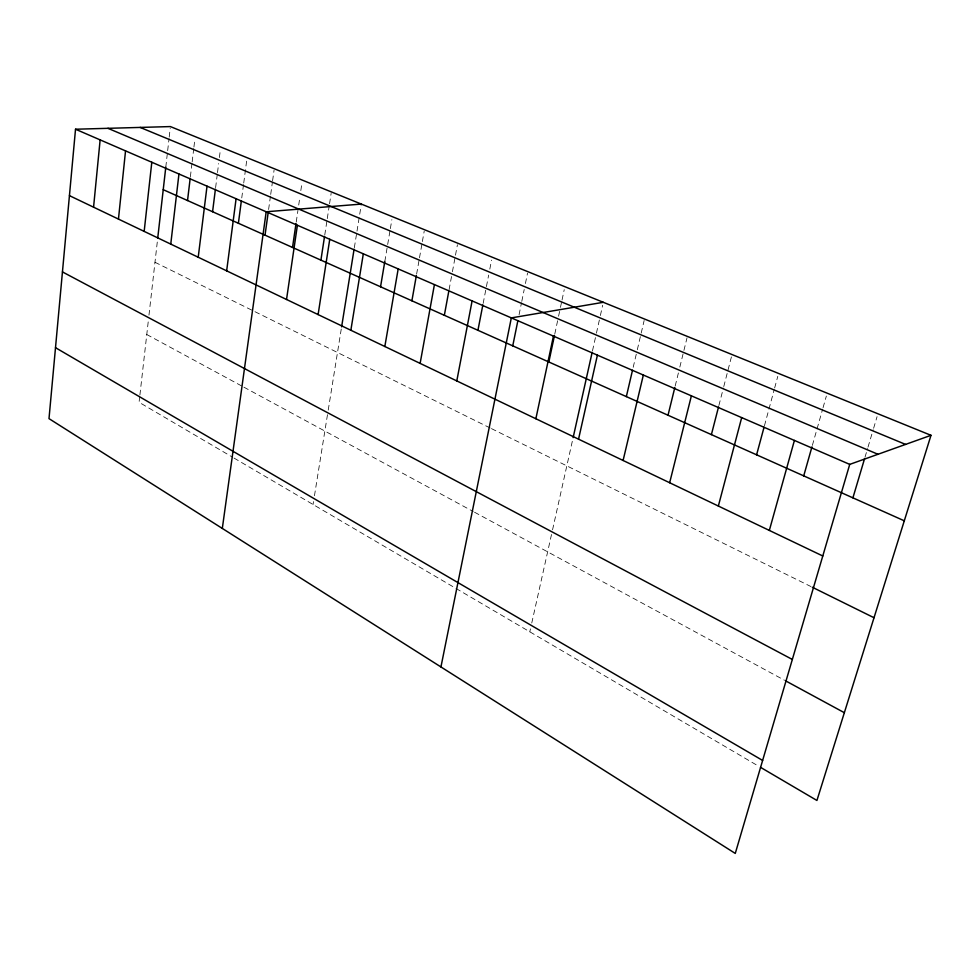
<?xml version="1.0" encoding="UTF-8"?>
<svg xmlns="http://www.w3.org/2000/svg" width="980" height="980" viewBox="0 0 980 980"><rect width="100%" height="100%" fill="white"/><g stroke="black" fill="none" stroke-linecap="round" stroke-linejoin="round"><path stroke-width="0.73" stroke-dasharray="4.9 3.68" d="M139.736 396.447L139.074 402.29L232.726 457.305M139.907 394.989L148.299 321.097M148.972 315.131L157.535 239.782M165.792 167.139L167.494 152.121M167.666 150.614L169.038 138.597M169.209 137.09L170.226 128.074M190.377 176.755L191.982 163.378M192.154 161.896L193.758 148.519M193.93 147.037L194.824 139.601M215.612 187.646L217.315 174.097M217.499 172.59L218.638 163.562M219.398 157.535L220.341 150.013M241.754 197.936L243.53 184.522M243.726 183.027L246.874 159.189M268.606 209.5L270.492 195.914M270.701 194.407L272.379 182.329M272.587 180.81L274.057 170.25M296.242 222.019L299.954 196.588M300.823 190.61L301.914 183.125M324.772 234.918L327.051 220.096M327.271 218.614L329.317 205.261M329.55 203.779L331.142 193.391M313.049 504.492L313.514 501.576M314.457 495.758L327.982 411.612M328.227 410.118L341.371 328.349M354.344 247.683L356.757 232.652M357.002 231.145L361.118 205.592M384.822 261.427L390.101 230.104M390.359 228.61L391.865 219.655M416.61 274.131L419.232 259.32M419.489 257.838L422.111 243.028M422.368 241.546L424.205 231.182M449.073 289.762L452.135 273.236M452.417 271.73L455.198 256.711M455.48 255.204L457.427 244.694M483.152 303.433L488.653 275.074M489.816 269.108L491.556 260.153M519.082 314.69L521.495 302.82M521.801 301.338L524.214 289.468M525.415 283.526L527.534 273.151M554.803 333.935L558.269 317.692M558.576 316.221L560.156 308.835M560.462 307.365L561.724 301.46M562.042 299.978L564.235 289.651M529.8 631.806L530.45 628.878M531.76 623.01L552.218 531.319M552.548 529.849L572.798 439.113M592.496 350.791L596.11 334.621M596.428 333.163L600.042 316.993M600.373 315.523L602.663 305.246M633.19 367.329L636.963 351.22M637.306 349.762L644.154 320.485M675.183 386.047L678.405 372.902M679.838 367.071L687.005 337.88M718.891 405.5L723.399 388.031M723.767 386.573L731.644 355.997M764.449 425.749L774.261 389.428M774.653 387.97L777.789 376.345M812.359 445.398L822.649 409.126M823.053 407.68L826.348 396.067M864.985 457.256L867.582 448.558M868.011 447.113L873.18 429.718M873.621 428.26L877.063 416.672M154.987 262.273L490.098 427.942M491.458 428.615L810.975 586.567M146.78 334.523L242.562 386.451M243.898 387.174L473.23 511.511M474.541 512.221L784.576 680.292M234.036 458.077L759.218 766.568"/><path stroke-width="1.47" d="M931 435.316L170.398 126.579L75.521 129.225L49 418.632L735.27 853.421L849.734 464.385L931 435.316L816.928 800.464L760.517 767.328M93.566 207.184L100.132 139.883M118.458 219.091L125.538 150.883M144.17 231.39L151.802 162.251M157.707 238.287L165.792 167.139M170.753 244.106L178.948 173.999M187.535 200.532L190.194 178.25M198.217 257.238L207.025 186.151M212.574 211.729L215.416 189.152M226.65 270.835L236.094 198.732M238.397 223.269L241.35 200.912M222.313 528.441L266.193 211.766L361.351 204.085M265.029 235.163L268.177 212.525M292.518 247.45L296.021 223.514M286.528 299.488L297.393 225.278M320.913 260.141L324.552 236.4M318.108 314.58L329.746 239.279M341.616 326.842L354.099 249.19M350.852 330.248L363.323 253.82M380.546 286.785L384.822 261.427M384.834 346.504L398.186 268.912M411.894 300.799L416.353 275.613M420.126 363.384L434.422 284.592M444.344 315.291L448.791 291.256M456.79 380.926L472.103 300.909M477.934 330.297L482.858 304.927M440.939 666.951L511.327 317.888L603.312 302.305M512.748 345.854L517.881 320.632M535.864 418.742L553.443 336.115M548.837 361.975L554.496 335.405M573.129 437.631L592.177 352.261M578.543 439.163L597.408 355.152M626.343 396.606L632.504 370.256M623.096 460.478L643.346 375.034M668.017 415.238L674.828 387.504M669.659 482.736L691.39 395.834M711.394 434.618L718.524 406.957M718.352 506.035L741.689 417.603M756.597 454.818L764.057 427.207M769.337 530.425L794.413 440.437M803.723 475.876L811.955 446.856M852.906 497.852L864.556 458.714M140.177 127.425L905.569 444.406M107.947 128.319L877.97 454.279M75.521 129.225L849.734 464.385M163.231 189.679L904.295 520.809M69.445 195.645L822.784 555.991M812.322 587.24L874.013 617.731M62.45 271.913L792.342 659.454M785.911 681.014L844.344 712.693M55.505 347.68L762.624 760.443"/></g></svg>
